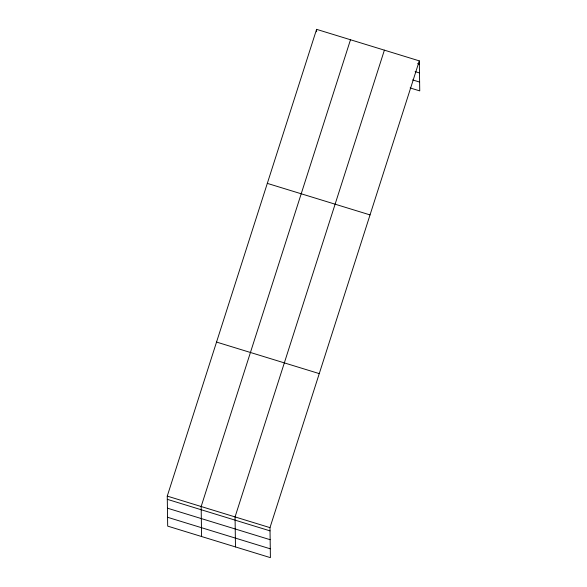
<?xml version="1.0" encoding="UTF-8"?>
<svg xmlns="http://www.w3.org/2000/svg" width="587" height="587" viewBox="0 0 587 587"><rect width="100%" height="100%" fill="white"/><g stroke="black" fill="none" stroke-linecap="round" stroke-linejoin="round"><path stroke-width="0.88" d="M419.316 60.879L269.983 527.64L270.402 557.65L167.684 526.121L167.258 496.11L316.598 29.35L419.316 60.879L419.742 90.89L410.137 87.947M350.49 39.755L201.158 506.515L201.583 536.525M384.39 50.159L235.057 516.92L235.482 546.93M417.621 63.579L419.367 64.115M415.119 71.607L419.485 72.949M412.632 79.913L419.617 82.055M267.312 183.379L370.037 214.908M216.544 342.074L319.269 373.611M167.258 496.11L269.983 527.64M167.31 499.339L270.035 530.868M167.427 508.173L270.152 539.71M167.559 517.279L270.284 548.816M316.598 29.35L316.628 31.771"/></g></svg>
